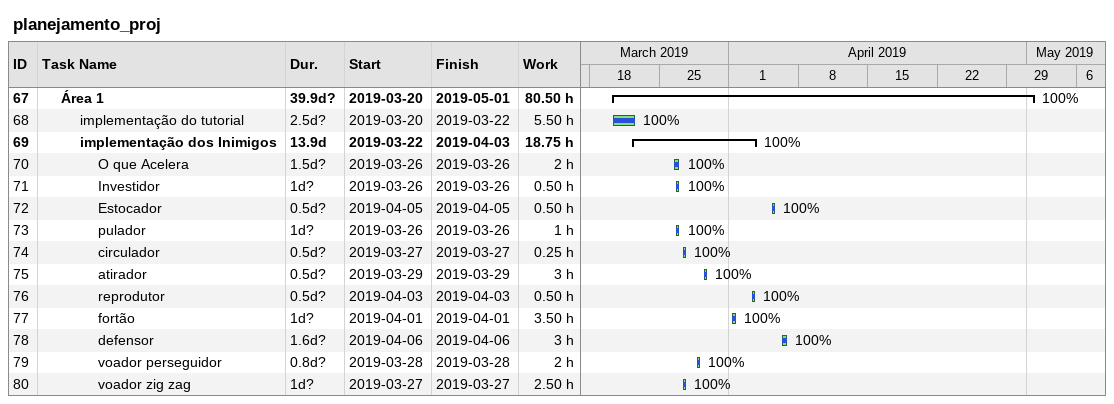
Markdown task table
planejamento_proj

| ID | Level | Task | Duration | Start | Finish | % complete | Work (h) |
|---|---|---|---|---|---|---|---|
| 67 | 2 | **Área 1** | 39.9d? | 2019-03-20 | 2019-05-01 | 100 | 80.50 |
| 68 | 3 | implementação do tutorial | 2.5d? | 2019-03-20 | 2019-03-22 | 100 | 5.50 |
| 69 | 3 | **implementação dos Inimigos** | 13.9d | 2019-03-22 | 2019-04-03 | 100 | 18.75 |
| 70 | 4 | O que Acelera | 1.5d? | 2019-03-26 | 2019-03-26 | 100 | 2 |
| 71 | 4 | Investidor | 1d? | 2019-03-26 | 2019-03-26 | 100 | 0.50 |
| 72 | 4 | Estocador | 0.5d? | 2019-04-05 | 2019-04-05 | 100 | 0.50 |
| 73 | 4 | pulador | 1d? | 2019-03-26 | 2019-03-26 | 100 | 1 |
| 74 | 4 | circulador | 0.5d? | 2019-03-27 | 2019-03-27 | 100 | 0.25 |
| 75 | 4 | atirador | 0.5d? | 2019-03-29 | 2019-03-29 | 100 | 3 |
| 76 | 4 | reprodutor | 0.5d? | 2019-04-03 | 2019-04-03 | 100 | 0.50 |
| 77 | 4 | fortão | 1d? | 2019-04-01 | 2019-04-01 | 100 | 3.50 |
| 78 | 4 | defensor | 1.6d? | 2019-04-06 | 2019-04-06 | 100 | 3 |
| 79 | 4 | voador perseguidor | 0.8d? | 2019-03-28 | 2019-03-28 | 100 | 2 |
| 80 | 4 | voador zig zag | 1d? | 2019-03-27 | 2019-03-27 | 100 | 2.50 |
